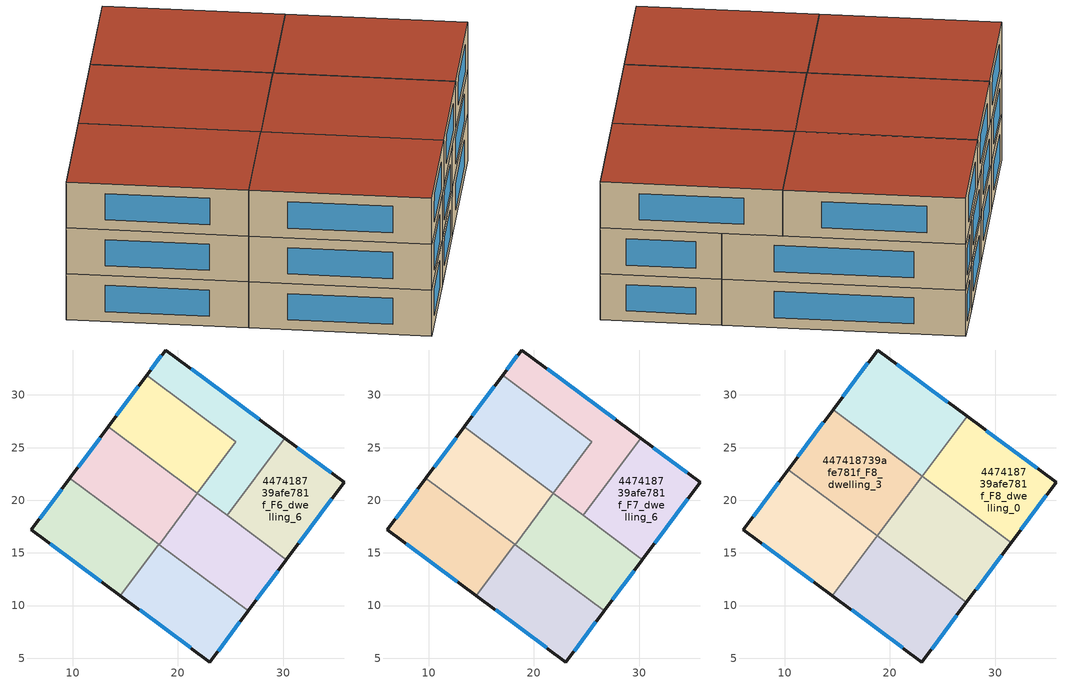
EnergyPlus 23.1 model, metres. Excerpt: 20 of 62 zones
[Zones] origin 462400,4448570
447418739afe781f_F6_dwelling_0
 floor to 447418739afe781f_F5_dwelling_0 (EU_floor_Construction): 18.18,15.82 14.54,10.94 6.09,17.2 9.75,22.11 z18
 wall outside (EU_wall_Construction): 9.75,22.11 6.09,17.2 14.54,10.94 z18:21
 wall to 447418739afe781f_F6_dwelling_1 (EU_wall_Construction): 14.54,10.94 18.18,15.82 z18:21
 wall to 447418739afe781f_F6_dwelling_2 (EU_wall_Construction): 18.18,15.82 9.75,22.11 z18:21
 window (EU_Window_Construction): 7.9,15.86 12.73,12.28 / 8.97,21.06 6.88,18.25 z18.64:20.36
447418739afe781f_F6_dwelling_1
 floor to 447418739afe781f_F5_dwelling_1 (EU_floor_Construction): 26.66,9.49 23.05,4.64 14.54,10.94 18.18,15.82 z18
 wall outside (EU_wall_Construction): 14.54,10.94 23.05,4.64 26.66,9.49 z18:21
 wall to 447418739afe781f_F6_dwelling_3 (EU_wall_Construction): 26.66,9.49 18.21,15.8 z18:21
 wall to 447418739afe781f_F6_dwelling_2 (EU_wall_Construction): 18.21,15.8 18.18,15.82 z18:21
 window (EU_Window_Construction): 16.37,9.59 21.23,5.99 / 23.82,5.68 25.89,8.45 z18.64:20.36
447418739afe781f_F6_dwelling_2
 floor to 447418739afe781f_F5_dwelling_2 (EU_floor_Construction): 21.85,20.67 18.21,15.8 9.75,22.11 13.39,26.98 z18
 wall outside (EU_wall_Construction): 13.39,26.98 9.75,22.11 z18:21
 wall to 447418739afe781f_F6_dwelling_4 (EU_wall_Construction): 21.85,20.67 13.39,26.98 z18:21
 wall to 447418739afe781f_F6_dwelling_3 (EU_wall_Construction): 18.21,15.8 21.85,20.67 z18:21
 window (EU_Window_Construction): 12.61,25.94 10.53,23.15 z18.64:20.36
447418739afe781f_F6_dwelling_3
 floor to 447418739afe781f_F5_dwelling_3 (EU_floor_Construction): 30.3,14.36 26.66,9.49 18.21,15.8 21.85,20.67 z18
 wall outside (EU_wall_Construction): 26.66,9.49 30.3,14.36 z18:21
 wall to 447418739afe781f_F6_dwelling_6 (EU_wall_Construction): 30.3,14.36 24.68,18.56 z18:21
 wall to 447418739afe781f_F6_dwelling_5 (EU_wall_Construction): 24.68,18.56 21.85,20.67 z18:21
 window (EU_Window_Construction): 27.44,10.53 29.53,13.32 z18.64:20.36
447418739afe781f_F6_dwelling_4
 floor to 447418739afe781f_F5_dwelling_4 (EU_floor_Construction): 25.49,25.54 21.85,20.67 13.39,26.98 17.03,31.86 z18
 wall outside (EU_wall_Construction): 17.03,31.86 13.39,26.98 z18:21
 wall to 447418739afe781f_F6_dwelling_5 (EU_wall_Construction): 21.85,20.67 25.49,25.54 17.03,31.86 z18:21
 window (EU_Window_Construction): 16.25,30.81 14.17,28.03 z18.64:20.36
447418739afe781f_F6_dwelling_5
 floor to 447418739afe781f_F5_dwelling_5 (EU_floor_Construction): 30.14,25.88 24.68,18.56 21.85,20.67 25.49,25.54 17.03,31.86 18.83,34.27 z18
 wall outside (EU_wall_Construction): 30.14,25.88 18.83,34.27 17.03,31.86 z18:21
 wall to 447418739afe781f_F6_dwelling_6 (EU_wall_Construction): 24.68,18.56 30.14,25.88 z18:21
 window (EU_Window_Construction): 18.44,33.75 17.41,32.37 / 27.72,27.67 21.25,32.47 z18.64:20.36
447418739afe781f_F6_dwelling_6
 floor to 447418739afe781f_F5_dwelling_6 (EU_floor_Construction): 35.78,21.7 30.3,14.36 24.68,18.56 30.14,25.88 z18
 wall outside (EU_wall_Construction): 30.3,14.36 35.78,21.7 30.14,25.88 z18:21
 window (EU_Window_Construction): 34.58,22.59 31.35,24.98 / 31.48,15.93 34.61,20.12 z18.64:20.36
447418739afe781f_F7_dwelling_0
 floor to 447418739afe781f_F6_dwelling_0 (EU_floor_Construction): 18.18,15.82 14.54,10.94 6.09,17.2 9.75,22.11 z21
 wall outside (EU_wall_Construction): 9.75,22.11 6.09,17.2 14.54,10.94 z21:24
 wall to 447418739afe781f_F7_dwelling_1 (EU_wall_Construction): 14.54,10.94 18.18,15.82 z21:24
 wall to 447418739afe781f_F7_dwelling_2 (EU_wall_Construction): 18.18,15.82 9.75,22.11 z21:24
 window (EU_Window_Construction): 7.9,15.86 12.73,12.28 / 8.97,21.06 6.88,18.25 z21.64:23.36
 ceiling adiabatic (EU_roof_Construction): 14.54,10.94 18.18,15.82 9.75,22.11 6.09,17.2 z24
447418739afe781f_F7_dwelling_1
 floor to 447418739afe781f_F6_dwelling_1 (EU_floor_Construction): 26.66,9.49 23.05,4.64 14.54,10.94 18.18,15.82 z21
 wall outside (EU_wall_Construction): 14.54,10.94 23.05,4.64 26.66,9.49 z21:24
 wall to 447418739afe781f_F7_dwelling_3 (EU_wall_Construction): 26.66,9.49 18.21,15.8 z21:24
 wall to 447418739afe781f_F7_dwelling_2 (EU_wall_Construction): 18.21,15.8 18.18,15.82 z21:24
 window (EU_Window_Construction): 16.37,9.59 21.23,5.99 / 23.82,5.68 25.89,8.45 z21.64:23.36
447418739afe781f_F7_dwelling_2
 floor to 447418739afe781f_F6_dwelling_2 (EU_floor_Construction): 21.85,20.67 18.21,15.8 9.75,22.11 13.39,26.98 z21
 wall outside (EU_wall_Construction): 13.39,26.98 9.75,22.11 z21:24
 wall to 447418739afe781f_F7_dwelling_4 (EU_wall_Construction): 21.85,20.67 13.39,26.98 z21:24
 wall to 447418739afe781f_F7_dwelling_3 (EU_wall_Construction): 18.21,15.8 21.85,20.67 z21:24
 window (EU_Window_Construction): 12.61,25.94 10.53,23.15 z21.64:23.36
 ceiling adiabatic (EU_roof_Construction): 18.82,16.61 21.85,20.67 13.39,26.98 10.36,22.92 z24; 18.21,15.8 18.82,16.61 18.79,16.63 18.19,15.81 z24
447418739afe781f_F7_dwelling_3
 floor to 447418739afe781f_F6_dwelling_3 (EU_floor_Construction): 30.3,14.36 26.66,9.49 18.21,15.8 21.85,20.67 z21
 wall outside (EU_wall_Construction): 26.66,9.49 30.3,14.36 z21:24
 wall to 447418739afe781f_F7_dwelling_6 (EU_wall_Construction): 30.3,14.36 24.68,18.56 z21:24
 wall to 447418739afe781f_F7_dwelling_5 (EU_wall_Construction): 24.68,18.56 21.85,20.67 z21:24
 window (EU_Window_Construction): 27.44,10.53 29.53,13.32 z21.64:23.36
 ceiling adiabatic (EU_roof_Construction): 26.66,9.49 30.3,14.36 21.85,20.67 18.21,15.8 z24
447418739afe781f_F7_dwelling_4
 floor to 447418739afe781f_F6_dwelling_4 (EU_floor_Construction): 25.49,25.54 21.85,20.67 13.39,26.98 17.03,31.86 z21
 wall outside (EU_wall_Construction): 17.03,31.86 13.39,26.98 z21:24
 wall to 447418739afe781f_F7_dwelling_5 (EU_wall_Construction): 21.85,20.67 25.49,25.54 17.03,31.86 z21:24
 window (EU_Window_Construction): 16.25,30.81 14.17,28.03 z21.64:23.36
 ceiling adiabatic (EU_roof_Construction): 21.85,20.67 23.06,22.3 14.6,28.61 13.39,26.98 z24
447418739afe781f_F7_dwelling_5
 floor to 447418739afe781f_F6_dwelling_5 (EU_floor_Construction): 30.14,25.88 24.68,18.56 21.85,20.67 25.49,25.54 17.03,31.86 18.83,34.27 z21
 wall outside (EU_wall_Construction): 30.14,25.88 18.83,34.27 17.03,31.86 z21:24
 wall to 447418739afe781f_F7_dwelling_6 (EU_wall_Construction): 24.68,18.56 30.14,25.88 z21:24
 window (EU_Window_Construction): 18.44,33.75 17.41,32.37 / 27.72,27.67 21.25,32.47 z21.64:23.36
447418739afe781f_F7_dwelling_6
 floor to 447418739afe781f_F6_dwelling_6 (EU_floor_Construction): 35.78,21.7 30.3,14.36 24.68,18.56 30.14,25.88 z21
 wall outside (EU_wall_Construction): 30.3,14.36 35.78,21.7 30.14,25.88 z21:24
 window (EU_Window_Construction): 34.58,22.59 31.35,24.98 / 31.48,15.93 34.61,20.12 z21.64:23.36
447418739afe781f_F8_dwelling_0
 floor to 447418739afe781f_F7_dwelling_6 (EU_floor_Construction): 35.78,21.7 31.52,15.98 25.89,20.18 30.14,25.88 z24
 floor to 447418739afe781f_F7_dwelling_5 (EU_floor_Construction): 30.14,25.88 25.89,20.18 23.08,22.28 27.32,27.97 z24
 wall outside (EU_wall_Construction): 31.52,15.98 35.78,21.7 27.32,27.97 z24:27
 wall to 447418739afe781f_F8_dwelling_1 (EU_wall_Construction): 27.32,27.97 23.08,22.28 z24:27
 wall to 447418739afe781f_F8_dwelling_2 (EU_wall_Construction): 23.08,22.28 31.52,15.98 z24:27
 window (EU_Window_Construction): 33.97,23.04 29.14,26.62 / 32.43,17.21 34.87,20.47 z24.64:26.36
 roof outside (EU_roof_Construction): 31.52,15.98 35.78,21.7 27.32,27.97 23.08,22.28 z27
447418739afe781f_F8_dwelling_1
 floor to 447418739afe781f_F7_dwelling_4 (EU_floor_Construction): 25.49,25.54 23.06,22.3 14.6,28.61 17.03,31.86 z24
 floor to 447418739afe781f_F7_dwelling_5 (EU_floor_Construction): 27.32,27.97 23.08,22.28 23.06,22.3 25.49,25.54 17.03,31.86 18.83,34.27 z24
 wall outside (EU_wall_Construction): 27.32,27.97 18.83,34.27 14.6,28.61 z24:27
 wall to 447418739afe781f_F8_dwelling_3 (EU_wall_Construction): 14.6,28.61 23.06,22.3 z24:27
 wall to 447418739afe781f_F8_dwelling_2 (EU_wall_Construction): 23.06,22.3 23.08,22.28 z24:27
 window (EU_Window_Construction): 17.92,33.05 15.51,29.82 / 25.5,29.32 20.65,32.92 z24.64:26.36
 roof outside (EU_roof_Construction): 23.08,22.28 27.32,27.97 18.83,34.27 14.6,28.61 z27
447418739afe781f_F8_dwelling_2
 floor adiabatic (EU_floor_Construction): 30.3,14.36 27.27,10.3 18.82,16.61 21.85,20.67 z24
 floor to 447418739afe781f_F7_dwelling_6 (EU_floor_Construction): 31.52,15.98 30.3,14.36 24.68,18.56 25.89,20.18 z24
 floor to 447418739afe781f_F7_dwelling_5 (EU_floor_Construction): 25.89,20.18 24.68,18.56 21.85,20.67 23.06,22.3 z24
 wall outside (EU_wall_Construction): 27.27,10.3 31.52,15.98 z24:27
 wall to 447418739afe781f_F8_dwelling_3 (EU_wall_Construction): 23.06,22.3 18.82,16.61 z24:27
 wall to 447418739afe781f_F8_dwelling_4 (EU_wall_Construction): 18.82,16.61 27.27,10.3 z24:27
 window (EU_Window_Construction): 28.18,11.52 30.61,14.77 z24.64:26.36
 roof outside (EU_roof_Construction): 27.27,10.3 31.52,15.98 23.06,22.3 18.82,16.61 z27
447418739afe781f_F8_dwelling_3
 floor adiabatic (EU_floor_Construction): 23.06,22.3 18.82,16.61 10.36,22.92 14.6,28.61 z24
 wall outside (EU_wall_Construction): 14.6,28.61 10.36,22.92 z24:27
 wall to 447418739afe781f_F8_dwelling_5 (EU_wall_Construction): 10.36,22.92 18.79,16.63 z24:27
 wall to 447418739afe781f_F8_dwelling_4 (EU_wall_Construction): 18.79,16.63 18.82,16.61 z24:27
 window (EU_Window_Construction): 13.69,27.39 11.27,24.14 z24.64:26.36
 roof outside (EU_roof_Construction): 18.82,16.61 23.06,22.3 14.6,28.61 10.36,22.92 z27
447418739afe781f_F8_dwelling_4
 floor to 447418739afe781f_F7_dwelling_1 (EU_floor_Construction): 26.66,9.49 23.05,4.64 14.55,10.94 18.19,15.81 z24
 floor adiabatic (EU_floor_Construction): 27.27,10.3 26.66,9.49 18.19,15.81 18.79,16.63 z24
 wall outside (EU_wall_Construction): 14.55,10.94 23.05,4.64 27.27,10.3 z24:27
 wall to 447418739afe781f_F8_dwelling_5 (EU_wall_Construction): 18.79,16.63 14.55,10.94 z24:27
 window (EU_Window_Construction): 23.95,5.85 26.37,9.09 / 16.37,9.59 21.23,5.99 z24.64:26.36
 roof outside (EU_roof_Construction): 23.05,4.64 27.27,10.3 18.79,16.63 14.55,10.94 z27
447418739afe781f_F8_dwelling_5
 floor to 447418739afe781f_F7_dwelling_2 (EU_floor_Construction): 18.79,16.63 18.19,15.81 9.75,22.11 10.36,22.92 z24
 floor adiabatic (EU_floor_Construction): 18.19,15.81 14.55,10.94 6.09,17.2 9.75,22.11 z24
 wall outside (EU_wall_Construction): 10.36,22.92 6.09,17.2 14.55,10.94 z24:27
 window (EU_Window_Construction): 9.45,21.7 7.01,18.43 / 7.9,15.86 12.74,12.28 z24.64:26.36
 roof outside (EU_roof_Construction): 14.55,10.94 18.79,16.63 10.36,22.92 6.09,17.2 z27
[Building]
EU S2 Campaign: North Axis=0; Terrain=City; Solar Distribution=FullExterior
[Site:Location]
Yerevan-Zvartnots.Intl.AP: Latitude=40.15; Longitude=44.383; Time Zone=4; Elevation=854
[SizingPeriod:WeatherFileDays]
AnnualSizingPeriod: Begin Month=1; Begin Day of Month=1; End Month=12; End Day of Month=31; Day of Week for Start Day=Monday; Use Weather File Daylight Saving Period=No; Use Weather File Rain and Snow Indicators=No
[MATERIAL]
EU_InternalMass_Material: Roughness=MediumRough; Thickness=0.1; Conductivity=1; Density=1800; Specific Heat=900; Thermal Absorptance=0.9; Solar Absorptance=0.7; Visible Absorptance=0.7
[MATERIAL:NOMASS] Roughness=MediumRough; Thermal Absorptance=0.9; Solar Absorptance=0.7; Visible Absorptance=0.7
Name | Thermal Resistance
EU_wall_NoMass | 1.05043
EU_roof_NoMass | 1.45357
EU_floor_NoMass | 0.478065
[WINDOWMATERIAL:SIMPLEGLAZINGSYSTEM]
EU_Window_SimpleGlazing: UFactor=2.5566; Solar Heat Gain Coefficient=0.75; Visible Transmittance=0.75
[CONSTRUCTION]
EU_wall_Construction: EU_wall_NoMass
EU_roof_Construction: EU_roof_NoMass
EU_floor_Construction: EU_floor_NoMass
EU_Window_Construction: EU_Window_SimpleGlazing
EU_InternalMass_Construction: EU_InternalMass_Material
[ZONE] Type=1; Multiplier=1; Ceiling Height=autocalculate; Floor Area=autocalculate; Part of Total Floor Area=Yes
Name | Volume
447418739afe781f_F6_dwelling_0; 447418739afe781f_F7_dwelling_0; 447418739afe781f_F6_dwelling_5; 447418739afe781f_F7_dwelling_5 | 192.535
447418739afe781f_F8_dwelling_0 | 224.626
447418739afe781f_F6_dwelling_1; 447418739afe781f_F7_dwelling_1 | 192.526
447418739afe781f_F8_dwelling_1 | 224.61
447418739afe781f_F6_dwelling_2; 447418739afe781f_F7_dwelling_2 | 192.519
447418739afe781f_F8_dwelling_2 | 224.613
447418739afe781f_F6_dwelling_3; 447418739afe781f_F7_dwelling_3 | 192.523
447418739afe781f_F8_dwelling_3 | 224.636
447418739afe781f_F6_dwelling_4; 447418739afe781f_F7_dwelling_4 | 192.537
447418739afe781f_F8_dwelling_4 | 224.642
447418739afe781f_F8_dwelling_5 | 224.62
447418739afe781f_F6_dwelling_6; 447418739afe781f_F7_dwelling_6 | 192.534
[INTERNALMASS] Construction=EU_InternalMass_Construction
Name | Zone or ZoneList | Surface Area
447418739afe781f_F6_dwelling_0_EU_InternalMass | 447418739afe781f_F6_dwelling_0 | 64.1785
447418739afe781f_F6_dwelling_1_EU_InternalMass | 447418739afe781f_F6_dwelling_1 | 64.1768
447418739afe781f_F6_dwelling_2_EU_InternalMass | 447418739afe781f_F6_dwelling_2 | 64.172
447418739afe781f_F6_dwelling_3_EU_InternalMass | 447418739afe781f_F6_dwelling_3 | 64.1751
447418739afe781f_F6_dwelling_4_EU_InternalMass | 447418739afe781f_F6_dwelling_4 | 64.1799
447418739afe781f_F6_dwelling_5_EU_InternalMass | 447418739afe781f_F6_dwelling_5 | 64.1748
447418739afe781f_F6_dwelling_6_EU_InternalMass | 447418739afe781f_F6_dwelling_6 | 64.1783
447418739afe781f_F7_dwelling_0_EU_InternalMass | 447418739afe781f_F7_dwelling_0 | 64.1785
447418739afe781f_F7_dwelling_1_EU_InternalMass | 447418739afe781f_F7_dwelling_1 | 64.1768
447418739afe781f_F7_dwelling_2_EU_InternalMass | 447418739afe781f_F7_dwelling_2 | 64.172
447418739afe781f_F7_dwelling_3_EU_InternalMass | 447418739afe781f_F7_dwelling_3 | 64.1751
447418739afe781f_F7_dwelling_4_EU_InternalMass | 447418739afe781f_F7_dwelling_4 | 64.1799
447418739afe781f_F7_dwelling_5_EU_InternalMass | 447418739afe781f_F7_dwelling_5 | 64.1748
447418739afe781f_F7_dwelling_6_EU_InternalMass | 447418739afe781f_F7_dwelling_6 | 64.1783
447418739afe781f_F8_dwelling_0_EU_InternalMass | 447418739afe781f_F8_dwelling_0 | 74.8752
447418739afe781f_F8_dwelling_1_EU_InternalMass | 447418739afe781f_F8_dwelling_1 | 74.87
447418739afe781f_F8_dwelling_2_EU_InternalMass | 447418739afe781f_F8_dwelling_2 | 74.871
447418739afe781f_F8_dwelling_3_EU_InternalMass | 447418739afe781f_F8_dwelling_3 | 74.8788
447418739afe781f_F8_dwelling_4_EU_InternalMass | 447418739afe781f_F8_dwelling_4 | 74.8806
447418739afe781f_F8_dwelling_5_EU_InternalMass | 447418739afe781f_F8_dwelling_5 | 74.8732
[OTHEREQUIPMENT] Fuel Type=Electricity; Design Level Calculation Method=Watts/Area; Power per Zone Floor Area=1; Fraction Latent=0; Fraction Radiant=0; Fraction Lost=0; Carbon Dioxide Generation Rate=0; EndUse Subcategory=EU_Step8_InternalGains
Name | Zone or ZoneList or Space or SpaceList | Schedule
EU_Step8_InternalGain_447418739afe781f_F6_dwelling_0_f000 | 447418739afe781f_F6_dwelling_0 | EU_Step8_GainSchedule_447418739afe781f_F6_dwelling_0_f000
EU_Step8_InternalGain_447418739afe781f_F6_dwelling_1_f000 | 447418739afe781f_F6_dwelling_1 | EU_Step8_GainSchedule_447418739afe781f_F6_dwelling_1_f000
EU_Step8_InternalGain_447418739afe781f_F6_dwelling_2_f000 | 447418739afe781f_F6_dwelling_2 | EU_Step8_GainSchedule_447418739afe781f_F6_dwelling_2_f000
EU_Step8_InternalGain_447418739afe781f_F6_dwelling_3_f000 | 447418739afe781f_F6_dwelling_3 | EU_Step8_GainSchedule_447418739afe781f_F6_dwelling_3_f000
EU_Step8_InternalGain_447418739afe781f_F6_dwelling_4_f000 | 447418739afe781f_F6_dwelling_4 | EU_Step8_GainSchedule_447418739afe781f_F6_dwelling_4_f000
EU_Step8_InternalGain_447418739afe781f_F6_dwelling_5_f000 | 447418739afe781f_F6_dwelling_5 | EU_Step8_GainSchedule_447418739afe781f_F6_dwelling_5_f000
EU_Step8_InternalGain_447418739afe781f_F6_dwelling_6_f000 | 447418739afe781f_F6_dwelling_6 | EU_Step8_GainSchedule_447418739afe781f_F6_dwelling_6_f000
EU_Step8_InternalGain_447418739afe781f_F7_dwelling_0_f000 | 447418739afe781f_F7_dwelling_0 | EU_Step8_GainSchedule_447418739afe781f_F7_dwelling_0_f000
EU_Step8_InternalGain_447418739afe781f_F7_dwelling_1_f000 | 447418739afe781f_F7_dwelling_1 | EU_Step8_GainSchedule_447418739afe781f_F7_dwelling_1_f000
EU_Step8_InternalGain_447418739afe781f_F7_dwelling_2_f000 | 447418739afe781f_F7_dwelling_2 | EU_Step8_GainSchedule_447418739afe781f_F7_dwelling_2_f000
EU_Step8_InternalGain_447418739afe781f_F7_dwelling_3_f000 | 447418739afe781f_F7_dwelling_3 | EU_Step8_GainSchedule_447418739afe781f_F7_dwelling_3_f000
EU_Step8_InternalGain_447418739afe781f_F7_dwelling_4_f000 | 447418739afe781f_F7_dwelling_4 | EU_Step8_GainSchedule_447418739afe781f_F7_dwelling_4_f000
EU_Step8_InternalGain_447418739afe781f_F7_dwelling_5_f000 | 447418739afe781f_F7_dwelling_5 | EU_Step8_GainSchedule_447418739afe781f_F7_dwelling_5_f000
EU_Step8_InternalGain_447418739afe781f_F7_dwelling_6_f000 | 447418739afe781f_F7_dwelling_6 | EU_Step8_GainSchedule_447418739afe781f_F7_dwelling_6_f000
EU_Step8_InternalGain_447418739afe781f_F8_dwelling_0_f000 | 447418739afe781f_F8_dwelling_0 | EU_Step8_GainSchedule_447418739afe781f_F8_dwelling_0_f000
EU_Step8_InternalGain_447418739afe781f_F8_dwelling_1_f000 | 447418739afe781f_F8_dwelling_1 | EU_Step8_GainSchedule_447418739afe781f_F8_dwelling_1_f000
EU_Step8_InternalGain_447418739afe781f_F8_dwelling_2_f000 | 447418739afe781f_F8_dwelling_2 | EU_Step8_GainSchedule_447418739afe781f_F8_dwelling_2_f000
EU_Step8_InternalGain_447418739afe781f_F8_dwelling_3_f000 | 447418739afe781f_F8_dwelling_3 | EU_Step8_GainSchedule_447418739afe781f_F8_dwelling_3_f000
EU_Step8_InternalGain_447418739afe781f_F8_dwelling_4_f000 | 447418739afe781f_F8_dwelling_4 | EU_Step8_GainSchedule_447418739afe781f_F8_dwelling_4_f000
EU_Step8_InternalGain_447418739afe781f_F8_dwelling_5_f000 | 447418739afe781f_F8_dwelling_5 | EU_Step8_GainSchedule_447418739afe781f_F8_dwelling_5_f000
[ZONEVENTILATION:DESIGNFLOWRATE] Schedule=EU_AlwaysOn; Design Flow Rate Calculation Method=AirChanges/Hour; Air Changes per Hour=0.557805; Ventilation Type=Natural; Fan Pressure Rise=0; Fan Total Efficiency=1; Constant Term Coefficient=1; Temperature Term Coefficient=0; Velocity Term Coefficient=0; Velocity Squared Term Coefficient=0; Minimum Indoor Temperature=-100; Maximum Indoor Temperature=100; Delta Temperature=-100; Minimum Outdoor Temperature=-100; Maximum Outdoor Temperature=100; Maximum Wind Speed=40
Name | Zone or ZoneList or Space or SpaceList
EU_ConstantAir_447418739afe781f_F6_dwelling_0 | 447418739afe781f_F6_dwelling_0
EU_ConstantAir_447418739afe781f_F6_dwelling_1 | 447418739afe781f_F6_dwelling_1
EU_ConstantAir_447418739afe781f_F6_dwelling_2 | 447418739afe781f_F6_dwelling_2
EU_ConstantAir_447418739afe781f_F6_dwelling_3 | 447418739afe781f_F6_dwelling_3
EU_ConstantAir_447418739afe781f_F6_dwelling_4 | 447418739afe781f_F6_dwelling_4
EU_ConstantAir_447418739afe781f_F6_dwelling_5 | 447418739afe781f_F6_dwelling_5
EU_ConstantAir_447418739afe781f_F6_dwelling_6 | 447418739afe781f_F6_dwelling_6
EU_ConstantAir_447418739afe781f_F7_dwelling_0 | 447418739afe781f_F7_dwelling_0
EU_ConstantAir_447418739afe781f_F7_dwelling_1 | 447418739afe781f_F7_dwelling_1
EU_ConstantAir_447418739afe781f_F7_dwelling_2 | 447418739afe781f_F7_dwelling_2
EU_ConstantAir_447418739afe781f_F7_dwelling_3 | 447418739afe781f_F7_dwelling_3
EU_ConstantAir_447418739afe781f_F7_dwelling_4 | 447418739afe781f_F7_dwelling_4
EU_ConstantAir_447418739afe781f_F7_dwelling_5 | 447418739afe781f_F7_dwelling_5
EU_ConstantAir_447418739afe781f_F7_dwelling_6 | 447418739afe781f_F7_dwelling_6
EU_ConstantAir_447418739afe781f_F8_dwelling_0 | 447418739afe781f_F8_dwelling_0
EU_ConstantAir_447418739afe781f_F8_dwelling_1 | 447418739afe781f_F8_dwelling_1
EU_ConstantAir_447418739afe781f_F8_dwelling_2 | 447418739afe781f_F8_dwelling_2
EU_ConstantAir_447418739afe781f_F8_dwelling_3 | 447418739afe781f_F8_dwelling_3
EU_ConstantAir_447418739afe781f_F8_dwelling_4 | 447418739afe781f_F8_dwelling_4
EU_ConstantAir_447418739afe781f_F8_dwelling_5 | 447418739afe781f_F8_dwelling_5
[HVACTEMPLATE:THERMOSTAT] Constant Heating Setpoint=20; Constant Cooling Setpoint=50
EU_HeatOnly_447418739afe781f_F0_dwelling_0; EU_HeatOnly_447418739afe781f_F0_dwelling_1; EU_HeatOnly_447418739afe781f_F0_dwelling_2; EU_HeatOnly_447418739afe781f_F0_dwelling_3; EU_HeatOnly_447418739afe781f_F0_dwelling_4; EU_HeatOnly_447418739afe781f_F0_dwelling_5; EU_HeatOnly_447418739afe781f_F0_dwelling_6; EU_HeatOnly_447418739afe781f_F1_dwelling_0; EU_HeatOnly_447418739afe781f_F1_dwelling_1; EU_HeatOnly_447418739afe781f_F1_dwelling_2; EU_HeatOnly_447418739afe781f_F1_dwelling_3; EU_HeatOnly_447418739afe781f_F1_dwelling_4; EU_HeatOnly_447418739afe781f_F1_dwelling_5; EU_HeatOnly_447418739afe781f_F1_dwelling_6; EU_HeatOnly_447418739afe781f_F2_dwelling_0; EU_HeatOnly_447418739afe781f_F2_dwelling_1; EU_HeatOnly_447418739afe781f_F2_dwelling_2; EU_HeatOnly_447418739afe781f_F2_dwelling_3; EU_HeatOnly_447418739afe781f_F2_dwelling_4; EU_HeatOnly_447418739afe781f_F2_dwelling_5; EU_HeatOnly_447418739afe781f_F2_dwelling_6; EU_HeatOnly_447418739afe781f_F3_dwelling_0; EU_HeatOnly_447418739afe781f_F3_dwelling_1; EU_HeatOnly_447418739afe781f_F3_dwelling_2; EU_HeatOnly_447418739afe781f_F3_dwelling_3; EU_HeatOnly_447418739afe781f_F3_dwelling_4; EU_HeatOnly_447418739afe781f_F3_dwelling_5; EU_HeatOnly_447418739afe781f_F3_dwelling_6; EU_HeatOnly_447418739afe781f_F4_dwelling_0; EU_HeatOnly_447418739afe781f_F4_dwelling_1; EU_HeatOnly_447418739afe781f_F4_dwelling_2; EU_HeatOnly_447418739afe781f_F4_dwelling_3; EU_HeatOnly_447418739afe781f_F4_dwelling_4; EU_HeatOnly_447418739afe781f_F4_dwelling_5; EU_HeatOnly_447418739afe781f_F4_dwelling_6; EU_HeatOnly_447418739afe781f_F5_dwelling_0; EU_HeatOnly_447418739afe781f_F5_dwelling_1; EU_HeatOnly_447418739afe781f_F5_dwelling_2; EU_HeatOnly_447418739afe781f_F5_dwelling_3; EU_HeatOnly_447418739afe781f_F5_dwelling_4; EU_HeatOnly_447418739afe781f_F5_dwelling_5; EU_HeatOnly_447418739afe781f_F5_dwelling_6; EU_HeatOnly_447418739afe781f_F6_dwelling_0; EU_HeatOnly_447418739afe781f_F6_dwelling_1; EU_HeatOnly_447418739afe781f_F6_dwelling_2; EU_HeatOnly_447418739afe781f_F6_dwelling_3; EU_HeatOnly_447418739afe781f_F6_dwelling_4; EU_HeatOnly_447418739afe781f_F6_dwelling_5; EU_HeatOnly_447418739afe781f_F6_dwelling_6; EU_HeatOnly_447418739afe781f_F7_dwelling_0; EU_HeatOnly_447418739afe781f_F7_dwelling_1; EU_HeatOnly_447418739afe781f_F7_dwelling_2; EU_HeatOnly_447418739afe781f_F7_dwelling_3; EU_HeatOnly_447418739afe781f_F7_dwelling_4; EU_HeatOnly_447418739afe781f_F7_dwelling_5; EU_HeatOnly_447418739afe781f_F7_dwelling_6; EU_HeatOnly_447418739afe781f_F8_dwelling_0; EU_HeatOnly_447418739afe781f_F8_dwelling_1; EU_HeatOnly_447418739afe781f_F8_dwelling_2; EU_HeatOnly_447418739afe781f_F8_dwelling_3; EU_HeatOnly_447418739afe781f_F8_dwelling_4; EU_HeatOnly_447418739afe781f_F8_dwelling_5
[HVACTEMPLATE:ZONE:IDEALLOADSAIRSYSTEM] System Availability Schedule=EU_AlwaysOn; Maximum Heating Supply Air Temperature=50; Minimum Cooling Supply Air Temperature=13; Maximum Heating Supply Air Humidity Ratio=0.0156; Minimum Cooling Supply Air Humidity Ratio=0.0077; Heating Limit=NoLimit; Cooling Limit=NoLimit; Heating Availability Schedule=EU_AlwaysOn; Cooling Availability Schedule=EU_CoolingOff; Dehumidification Control Type=ConstantSensibleHeatRatio; Cooling Sensible Heat Ratio=0.7; Dehumidification Setpoint=60; Humidification Control Type=None; Humidification Setpoint=30; Outdoor Air Method=None; Outdoor Air Flow Rate per Person=0.00944; Outdoor Air Flow Rate per Zone Floor Area=0; Outdoor Air Flow Rate per Zone=0; Demand Controlled Ventilation Type=None; Outdoor Air Economizer Type=NoEconomizer; Heat Recovery Type=None; Sensible Heat Recovery Effectiveness=0.7; Latent Heat Recovery Effectiveness=0.65
Name | Template Thermostat
447418739afe781f_F6_dwelling_0 | EU_HeatOnly_447418739afe781f_F6_dwelling_0
447418739afe781f_F6_dwelling_1 | EU_HeatOnly_447418739afe781f_F6_dwelling_1
447418739afe781f_F6_dwelling_2 | EU_HeatOnly_447418739afe781f_F6_dwelling_2
447418739afe781f_F6_dwelling_3 | EU_HeatOnly_447418739afe781f_F6_dwelling_3
447418739afe781f_F6_dwelling_4 | EU_HeatOnly_447418739afe781f_F6_dwelling_4
447418739afe781f_F6_dwelling_5 | EU_HeatOnly_447418739afe781f_F6_dwelling_5
447418739afe781f_F6_dwelling_6 | EU_HeatOnly_447418739afe781f_F6_dwelling_6
447418739afe781f_F7_dwelling_0 | EU_HeatOnly_447418739afe781f_F7_dwelling_0
447418739afe781f_F7_dwelling_1 | EU_HeatOnly_447418739afe781f_F7_dwelling_1
447418739afe781f_F7_dwelling_2 | EU_HeatOnly_447418739afe781f_F7_dwelling_2
447418739afe781f_F7_dwelling_3 | EU_HeatOnly_447418739afe781f_F7_dwelling_3
447418739afe781f_F7_dwelling_4 | EU_HeatOnly_447418739afe781f_F7_dwelling_4
447418739afe781f_F7_dwelling_5 | EU_HeatOnly_447418739afe781f_F7_dwelling_5
447418739afe781f_F7_dwelling_6 | EU_HeatOnly_447418739afe781f_F7_dwelling_6
447418739afe781f_F8_dwelling_0 | EU_HeatOnly_447418739afe781f_F8_dwelling_0
447418739afe781f_F8_dwelling_1 | EU_HeatOnly_447418739afe781f_F8_dwelling_1
447418739afe781f_F8_dwelling_2 | EU_HeatOnly_447418739afe781f_F8_dwelling_2
447418739afe781f_F8_dwelling_3 | EU_HeatOnly_447418739afe781f_F8_dwelling_3
447418739afe781f_F8_dwelling_4 | EU_HeatOnly_447418739afe781f_F8_dwelling_4
447418739afe781f_F8_dwelling_5 | EU_HeatOnly_447418739afe781f_F8_dwelling_5
[SIZING:ZONE] Zone Cooling Design Supply Air Temperature Input Method=SupplyAirTemperature; Zone Cooling Design Supply Air Temperature=13; Zone Heating Design Supply Air Temperature Input Method=SupplyAirTemperature; Zone Heating Design Supply Air Temperature=50; Zone Cooling Design Supply Air Humidity Ratio=0.008; Zone Heating Design Supply Air Humidity Ratio=0.008; Cooling Design Air Flow Method=DesignDay; Cooling Design Air Flow Rate=0; Cooling Minimum Air Flow per Zone Floor Area=0.000762; Cooling Minimum Air Flow=0; Cooling Minimum Air Flow Fraction=0.2; Heating Design Air Flow Method=DesignDay; Heating Design Air Flow Rate=0; Heating Maximum Air Flow per Zone Floor Area=0.002032; Heating Maximum Air Flow=0.141576; Heating Maximum Air Flow Fraction=0.3; Account for Dedicated Outdoor Air System=No; Dedicated Outdoor Air System Control Strategy=NeutralSupplyAir; Dedicated Outdoor Air Low Setpoint Temperature for Design=autosize; Dedicated Outdoor Air High Setpoint Temperature for Design=autosize; Zone Load Sizing Method=Sensible Load Only No Latent Load; Zone Latent Cooling Design Supply Air Humidity Ratio Input Method=HumidityRatioDifference; Zone Cooling Design Supply Air Humidity Ratio Difference=0.005; Zone Latent Heating Design Supply Air Humidity Ratio Input Method=HumidityRatioDifference; Zone Humidification Design Supply Air Humidity Ratio Difference=0.005
447418739afe781f_F6_dwelling_0; 447418739afe781f_F6_dwelling_1; 447418739afe781f_F6_dwelling_2; 447418739afe781f_F6_dwelling_3; 447418739afe781f_F6_dwelling_4; 447418739afe781f_F6_dwelling_5; 447418739afe781f_F6_dwelling_6; 447418739afe781f_F7_dwelling_0; 447418739afe781f_F7_dwelling_1; 447418739afe781f_F7_dwelling_2; 447418739afe781f_F7_dwelling_3; 447418739afe781f_F7_dwelling_4; 447418739afe781f_F7_dwelling_5; 447418739afe781f_F7_dwelling_6; 447418739afe781f_F8_dwelling_0; 447418739afe781f_F8_dwelling_1; 447418739afe781f_F8_dwelling_2; 447418739afe781f_F8_dwelling_3; 447418739afe781f_F8_dwelling_4; 447418739afe781f_F8_dwelling_5
[SCHEDULE:CONSTANT]
Name | Hourly Value
EU_AlwaysOn | 1
EU_CoolingOff | 0
[SCHEDULE:FILE] Column Number=1; Rows to Skip at Top=0; Number of Hours of Data=8760; Column Separator=Comma; Interpolate to Timestep=No; Minutes per Item=60; Adjust Schedule for Daylight Savings=Yes
Name | File
EU_Step8_GainSchedule_447418739afe781f_F6_dwelling_0_f000 | ../../schedules/447418739afe781f/447418739afe781f_F6_dwelling_0_f000_gain.csv
EU_Step8_GainSchedule_447418739afe781f_F6_dwelling_1_f000 | ../../schedules/447418739afe781f/447418739afe781f_F6_dwelling_1_f000_gain.csv
EU_Step8_GainSchedule_447418739afe781f_F6_dwelling_2_f000 | ../../schedules/447418739afe781f/447418739afe781f_F6_dwelling_2_f000_gain.csv
EU_Step8_GainSchedule_447418739afe781f_F6_dwelling_3_f000 | ../../schedules/447418739afe781f/447418739afe781f_F6_dwelling_3_f000_gain.csv
EU_Step8_GainSchedule_447418739afe781f_F6_dwelling_4_f000 | ../../schedules/447418739afe781f/447418739afe781f_F6_dwelling_4_f000_gain.csv
EU_Step8_GainSchedule_447418739afe781f_F6_dwelling_5_f000 | ../../schedules/447418739afe781f/447418739afe781f_F6_dwelling_5_f000_gain.csv
EU_Step8_GainSchedule_447418739afe781f_F6_dwelling_6_f000 | ../../schedules/447418739afe781f/447418739afe781f_F6_dwelling_6_f000_gain.csv
EU_Step8_GainSchedule_447418739afe781f_F7_dwelling_0_f000 | ../../schedules/447418739afe781f/447418739afe781f_F7_dwelling_0_f000_gain.csv
EU_Step8_GainSchedule_447418739afe781f_F7_dwelling_1_f000 | ../../schedules/447418739afe781f/447418739afe781f_F7_dwelling_1_f000_gain.csv
EU_Step8_GainSchedule_447418739afe781f_F7_dwelling_2_f000 | ../../schedules/447418739afe781f/447418739afe781f_F7_dwelling_2_f000_gain.csv
EU_Step8_GainSchedule_447418739afe781f_F7_dwelling_3_f000 | ../../schedules/447418739afe781f/447418739afe781f_F7_dwelling_3_f000_gain.csv
EU_Step8_GainSchedule_447418739afe781f_F7_dwelling_4_f000 | ../../schedules/447418739afe781f/447418739afe781f_F7_dwelling_4_f000_gain.csv
EU_Step8_GainSchedule_447418739afe781f_F7_dwelling_5_f000 | ../../schedules/447418739afe781f/447418739afe781f_F7_dwelling_5_f000_gain.csv
EU_Step8_GainSchedule_447418739afe781f_F7_dwelling_6_f000 | ../../schedules/447418739afe781f/447418739afe781f_F7_dwelling_6_f000_gain.csv
EU_Step8_GainSchedule_447418739afe781f_F8_dwelling_0_f000 | ../../schedules/447418739afe781f/447418739afe781f_F8_dwelling_0_f000_gain.csv
EU_Step8_GainSchedule_447418739afe781f_F8_dwelling_1_f000 | ../../schedules/447418739afe781f/447418739afe781f_F8_dwelling_1_f000_gain.csv
EU_Step8_GainSchedule_447418739afe781f_F8_dwelling_2_f000 | ../../schedules/447418739afe781f/447418739afe781f_F8_dwelling_2_f000_gain.csv
EU_Step8_GainSchedule_447418739afe781f_F8_dwelling_3_f000 | ../../schedules/447418739afe781f/447418739afe781f_F8_dwelling_3_f000_gain.csv
EU_Step8_GainSchedule_447418739afe781f_F8_dwelling_4_f000 | ../../schedules/447418739afe781f/447418739afe781f_F8_dwelling_4_f000_gain.csv
EU_Step8_GainSchedule_447418739afe781f_F8_dwelling_5_f000 | ../../schedules/447418739afe781f/447418739afe781f_F8_dwelling_5_f000_gain.csv
